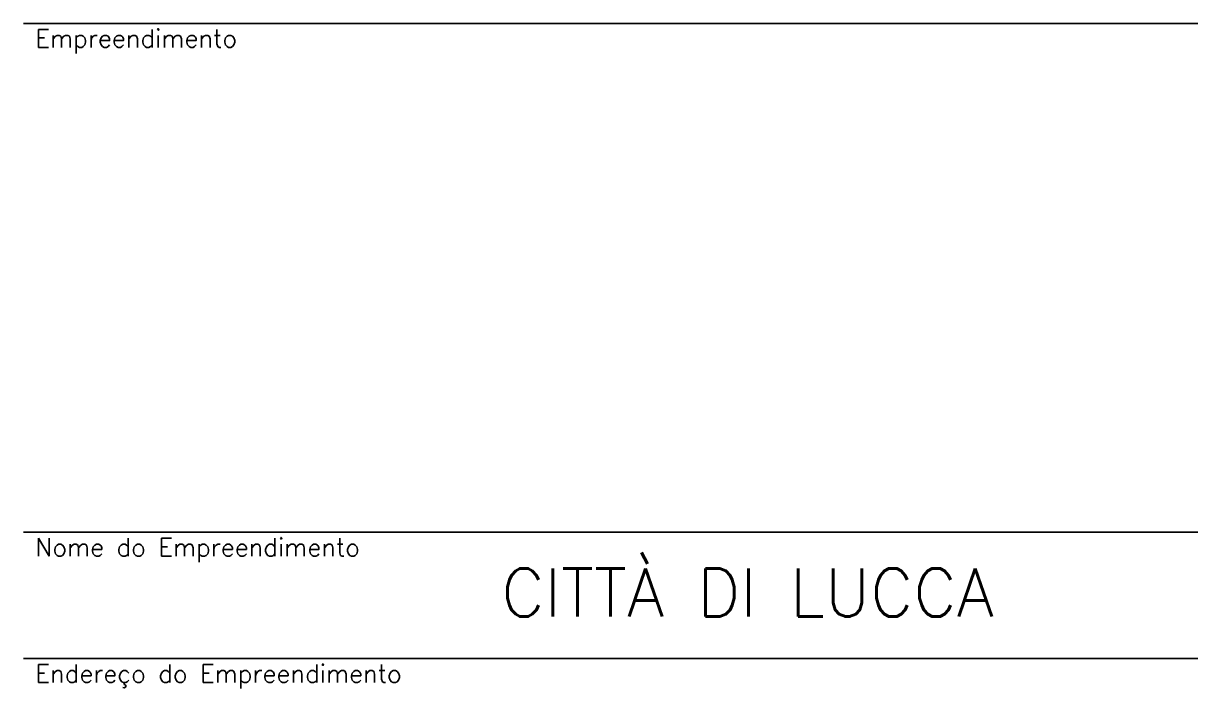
# Model space of a CAD drawing. Extents: x 0 to 119, y 0 to 84.
# Drawn here: x 101.4 to 111.11, y 9.38 to 14.91 of the extents above; entities that cross this region are included whole.
import ezdxf

# ---------------------------------------------------------------- set-up
doc = ezdxf.new("R2010")
doc.units = 0
doc.header["$LTSCALE"] = 100
doc.header["$MEASUREMENT"] = 0
doc.layers.add('2', color=2, linetype='CONTINUOUS')
doc.styles.get("Standard").update_dxf_attribs({"font": 'ROMANS.SHX'})

msp = doc.modelspace()

# ---------------------------------------------------------------- linework, layer by layer
at = {"layer": '2', "linetype": 'Continuous'}
for p, q in [((101.400081, 14.909962), (116.900081, 14.909962)), ((101.400081, 10.679962), (116.900081, 10.679962)), ((101.400081, 9.629962), (116.900081, 9.629962))]:
    msp.add_line(p, q, dxfattribs=at)

# ---------------------------------------------------------------- texts
for s, height, p in [('Empreendimento', 0.15, (101.500081, 14.709962)), ('Nome do Empreendimento', 0.15, (101.500081, 10.479962)), ('CITTÀ DI LUCCA', 0.4, (105.376071, 9.97861)), ('Endereço do Empreendimento', 0.15, (101.500081, 9.429962))]:
    msp.add_text(s, height=height, dxfattribs=at).set_placement(p)

doc.saveas('drawing.dxf')
